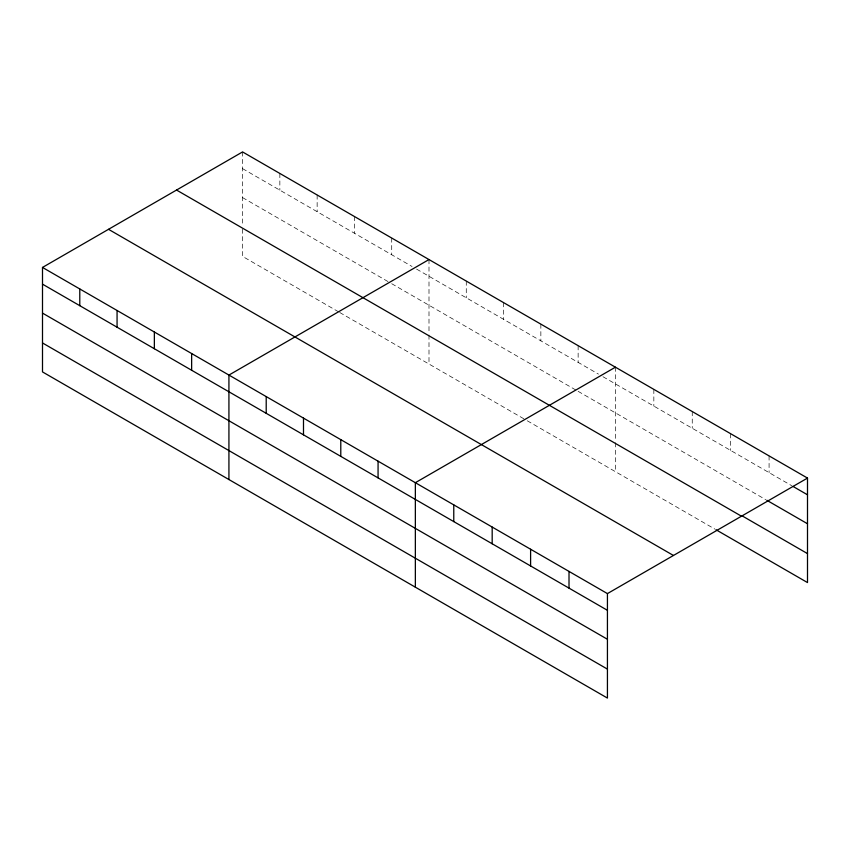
<?xml version="1.0" encoding="UTF-8"?>
<svg xmlns="http://www.w3.org/2000/svg" width="850" height="850" viewBox="0 0 850 850"><rect width="100%" height="100%" fill="white"/><g stroke="black" fill="none" stroke-linecap="round" stroke-linejoin="round"><path stroke-width="0.64" stroke-dasharray="4.25 3.19" d="M242.569 168.64L412.048 266.486M416.574 269.099L598.474 374.117M603.001 376.731L791.679 485.669M242.569 197.604L388.322 281.754M391.712 283.709L575.875 390.033M578.138 391.34L765.691 499.63M338.608 311.854L242.569 256.402L242.569 227.439M339.734 312.502L526.161 420.134M527.298 420.793L714.85 529.072M769.08 455.908L769.08 472.621M730.671 433.723L730.671 450.436M692.251 411.549L692.251 428.262M653.841 389.374L653.841 406.087M615.421 367.189L615.421 441.405M615.421 442.712L615.421 471.665M578.138 345.663L578.138 362.376M540.855 324.137L540.855 340.85M503.572 302.611L503.572 319.324M466.278 281.084L466.278 297.797M428.995 259.558L428.995 333.774M428.995 335.07L428.995 364.034M391.712 238.032L391.712 254.745M354.429 216.506L354.429 233.219M317.146 194.979L317.146 211.692M279.852 173.453L279.852 190.166M242.569 151.927L242.569 226.143"/><path stroke-width="1.27" d="M607.431 639.274L607.431 593.597L42.5 267.431L42.5 371.918L607.431 698.073L607.431 639.274L42.5 313.108M715.976 529.731L807.5 582.569L807.5 478.082L242.569 151.927L42.5 267.431M428.995 259.558L228.926 375.073L228.926 479.549M615.421 367.189L415.353 482.704L415.353 587.18M607.431 593.597L807.5 478.082M792.816 486.317L807.5 494.796M766.827 500.278L807.5 523.759M741.965 515.769L807.5 553.605M176.545 190.049L741.476 516.205M108.524 229.319L673.455 555.475M42.5 284.155L607.431 610.311M42.5 342.954L607.431 669.109M569.011 571.412L569.011 588.126M530.602 549.238L530.602 565.951M492.182 527.064L492.182 543.777M453.772 504.879L453.772 521.592M378.069 461.178L378.069 477.891M340.786 439.652L340.786 456.365M303.493 418.126L303.493 434.839M266.209 396.599L266.209 413.312M191.643 353.547L191.643 370.26M154.36 332.021L154.36 348.734M117.066 310.494L117.066 327.207M79.783 288.957L79.783 305.681"/></g></svg>
